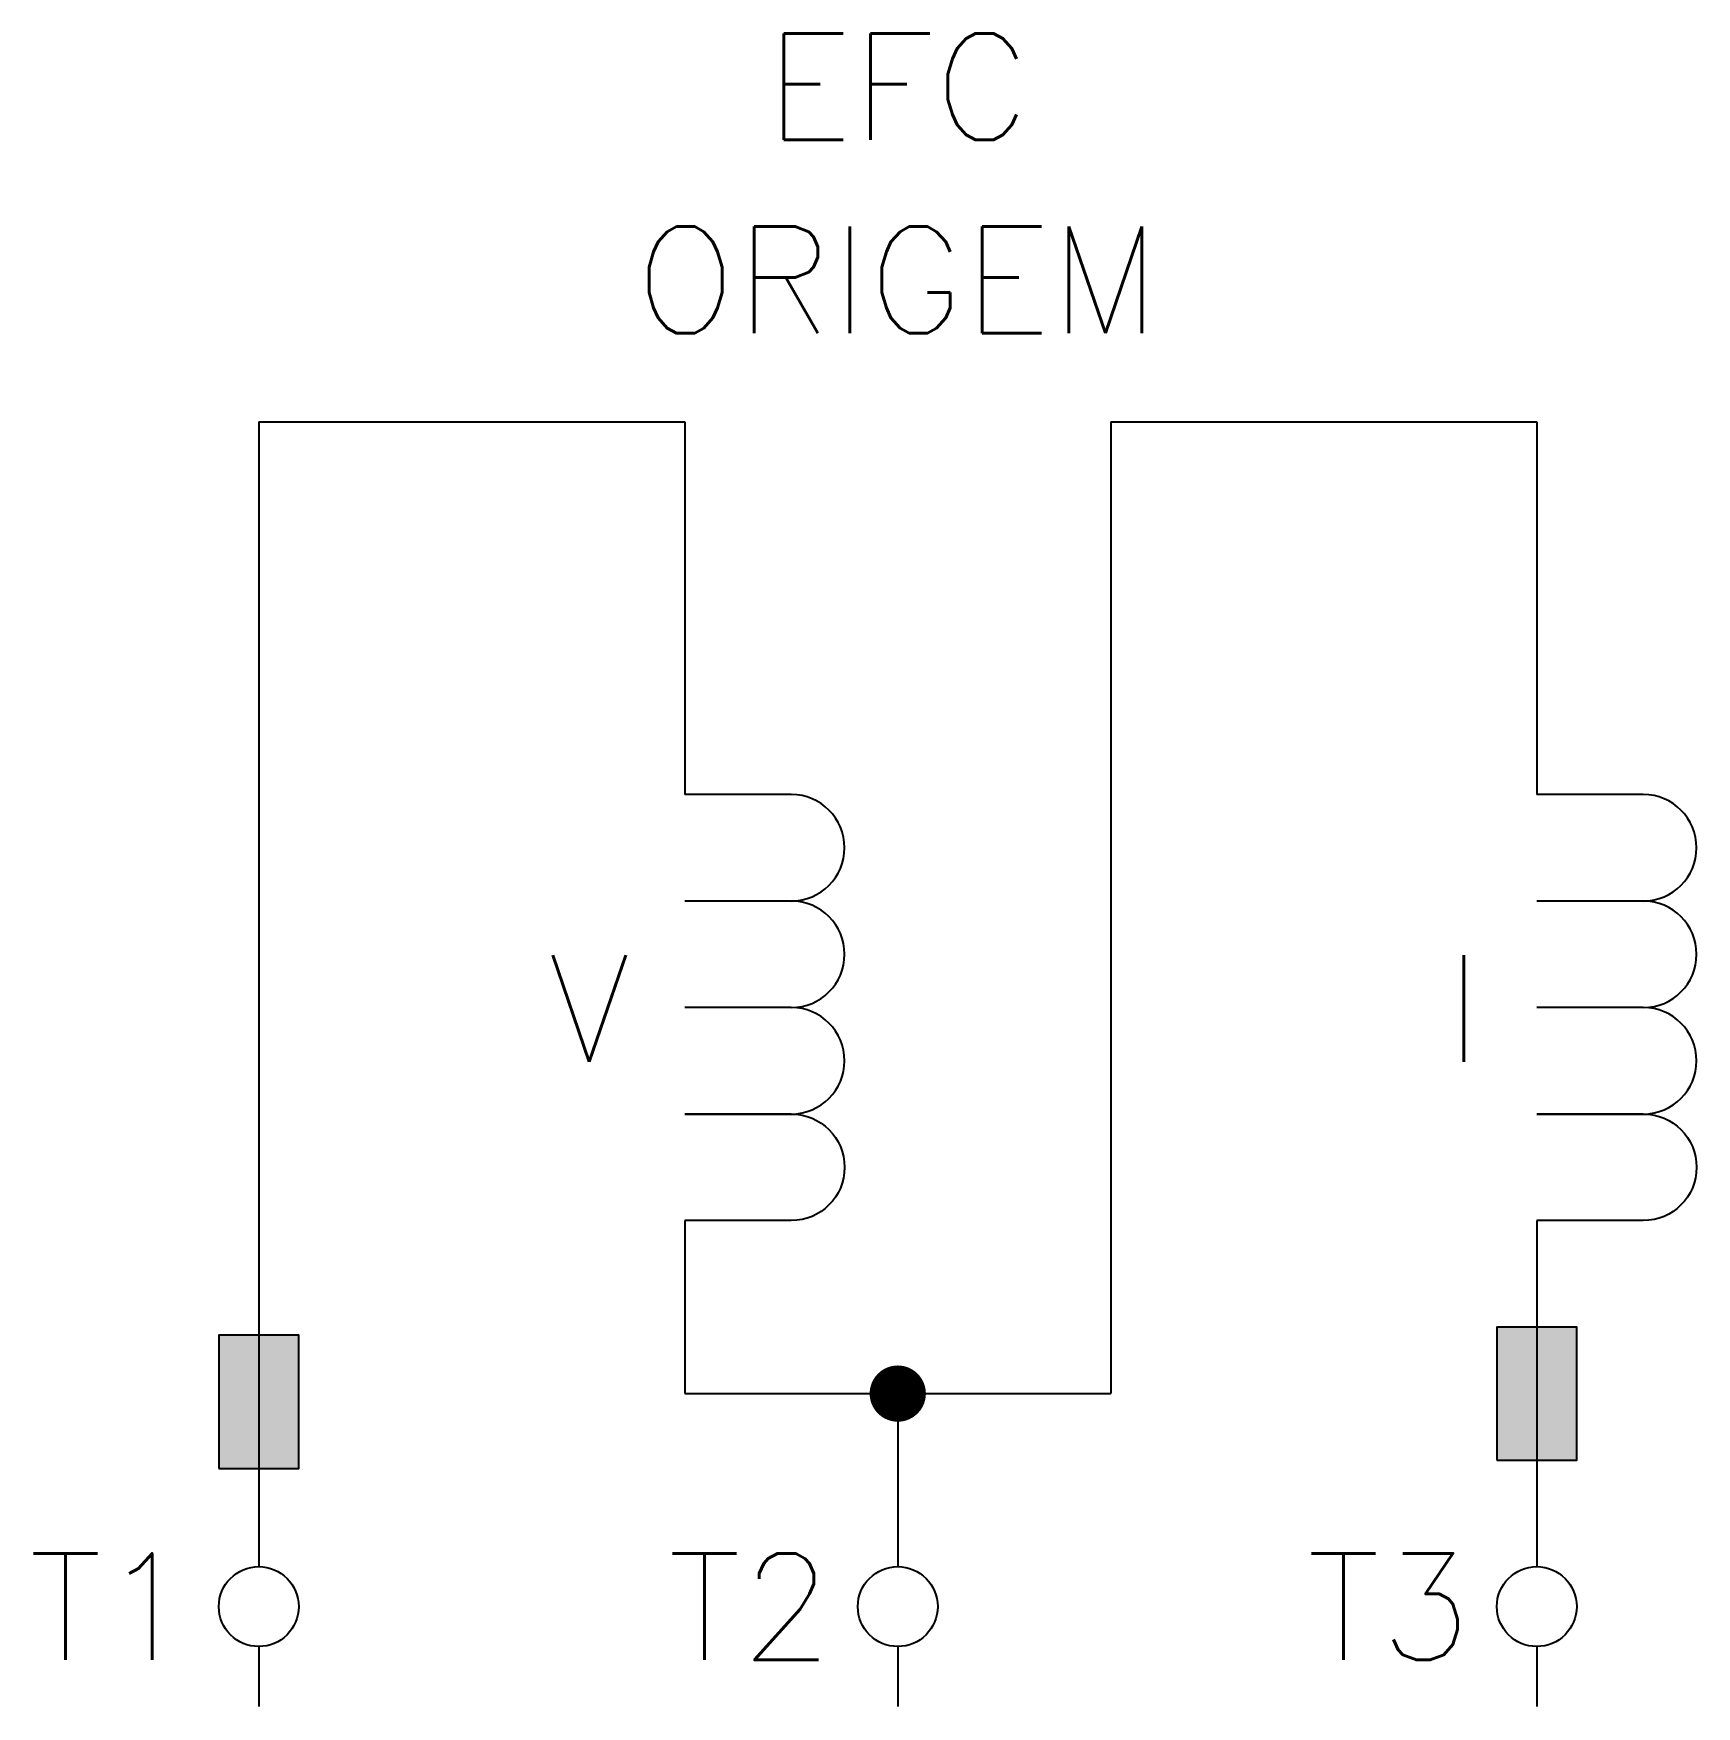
# Model space of a CAD drawing. Header units: millimetres. Extents: x -4.2 to 27, y 0 to 31.4.
import ezdxf
from ezdxf.enums import TextEntityAlignment as Align

# ---------------------------------------------------------------- set-up
doc = ezdxf.new("R2010")
doc.units = ezdxf.units.MM
doc.header["$LTSCALE"] = 10
doc.styles.add('ROMANS', font='romans.shx')

# ---------------------------------------------------------------- blocks, each defined once
blk = doc.blocks.new('BORN2')
at = {"const_width": 1}
blk.add_lwpolyline([(-0.5, 0, 1), (0.5, 0, 1)], format="xyb", close=True, dxfattribs=at)
blk = doc.blocks.new('RETANG')
at = {"color": 0}
blk.add_lwpolyline([(2.5, 0), (2.5, 1.5), (0, 1.5), (0, 0)], close=True, dxfattribs=at)
blk.add_solid([(0, 0), (0, 1.5), (2.5, 0), (2.5, 1.5)], dxfattribs=at)

msp = doc.modelspace()

# ---------------------------------------------------------------- linework, layer by layer
at = {"color": 0}
for p, q in [((0, 24.127), (0, 2.627)), ((0, 24.127), (8, 24.127)), ((8, 24.127), (8, 17.127)), ((16, 24.127), (24, 24.127)), ((16, 24.127), (16, 5.877)), ((24, 24.127), (24, 17.127)), ((8, 9.127), (8, 5.877)), ((24, 9.127), (24, 2.627)), ((12, 5.877), (12, 2.627))]:
    msp.add_line(p, q, dxfattribs=at)
for p, q in [((10, 17.127), (8, 17.127)), ((26, 17.127), (24, 17.127)), ((10, 15.127), (8, 15.127)), ((26, 15.127), (24, 15.127)), ((10, 13.127), (8, 13.127)), ((10, 13.127), (8, 13.127)), ((26, 13.127), (24, 13.127)), ((26, 13.127), (24, 13.127)), ((8, 11.127), (10, 11.127)), ((10, 11.127), (8, 11.127)), ((26, 11.127), (24, 11.127)), ((24, 11.127), (26, 11.127)), ((10, 9.127), (8, 9.127)), ((26, 9.127), (24, 9.127))]:
    msp.add_line(p, q)
at = {"color": 7}
msp.add_line((8, 5.877), (16, 5.877), dxfattribs=at)
for points in [[(10, 15.127, 1), (10, 17.127), (8, 17.127)], [(26, 15.127, 1), (26, 17.127), (24, 17.127)], [(10, 13.127, 1), (10, 15.127), (8, 15.127)], [(26, 13.127, 1), (26, 15.127), (24, 15.127)], [(10, 11.127, -1), (10, 9.127), (8, 9.127)], [(26, 11.127, -1), (26, 9.127), (24, 9.127)]]:
    msp.add_lwpolyline(points, format="xyb")
msp.add_lwpolyline([(-0.75, 4.472), (0.75, 4.472), (0.75, 6.972), (-0.75, 6.972)], close=True)
for points in [[(0, 1.127), (0, 0)], [(12, 1.127), (12, 0)], [(24, 1.127), (24, 0)]]:
    msp.add_lwpolyline(points)
for centre in [(0, 1.877), (12, 1.877), (24, 1.877)]:
    msp.add_circle(centre, 0.75)
for centre in [(10, 12.127), (26, 12.127)]:
    msp.add_arc(centre, 1, 270, 90)
msp.add_solid([(-0.75, 6.972), (0.75, 6.972), (-0.75, 4.472), (0.75, 4.472)])

# ---------------------------------------------------------------- block references
at = {"rotation": 270}
msp.add_blockref('RETANG', (23.25, 7.127), dxfattribs=at)
at = {"color": 7, "xscale": 0.52800000000002, "yscale": 0.52800000000002, "zscale": 0.52800000000002}
msp.add_blockref('BORN2', (12, 5.877), dxfattribs=at)

# ---------------------------------------------------------------- texts
at = {"style": 'ROMANS'}
for s, p in [('V', (6.978, 13.11)), ('I', (22.972, 13.11))]:
    msp.add_text(s, height=2, dxfattribs=at).set_placement(p, align=Align.MIDDLE_RIGHT)
for tag, text, p in [('EFC', 'EFC', (12, 30.42)), ('ORIGEM', 'ORIGEM', (12, 26.792))]:
    msp.add_attdef(tag, text=text, height=2, dxfattribs=at).set_placement(p, align=Align.MIDDLE_CENTER)
for tag, text, p in [('T1', 'T1', (-1.231, 1.877)), ('T2', 'T2', (10.769, 1.877)), ('T3', 'T3', (22.769, 1.877))]:
    msp.add_attdef(tag, text=text, height=2, dxfattribs=at).set_placement(p, align=Align.MIDDLE_RIGHT)

doc.saveas('drawing.dxf')
